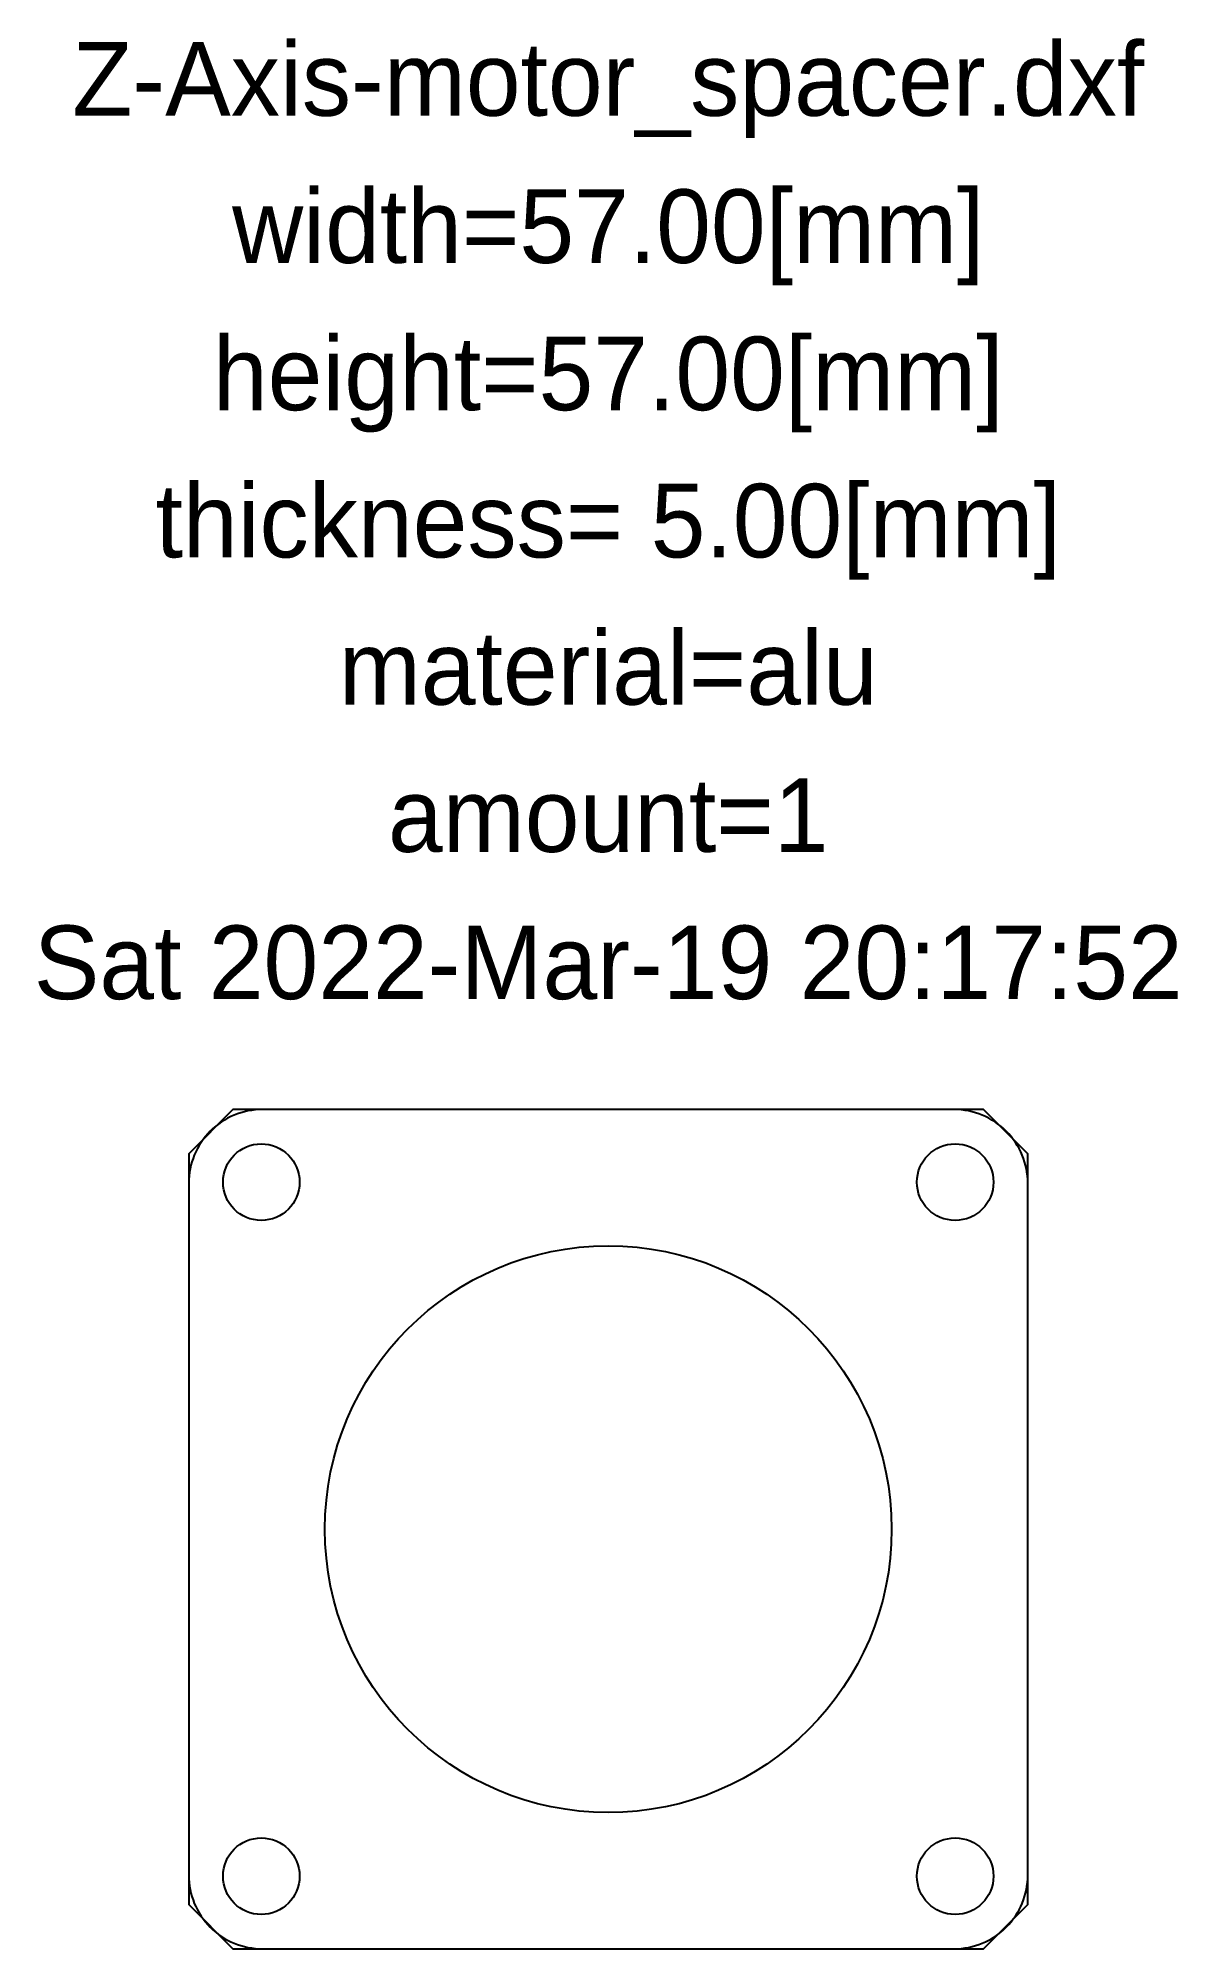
# Model space of a CAD drawing. Header units: metres. Extents: x -39 to 39, y -28 to 101.
import ezdxf
from ezdxf.enums import TextEntityAlignment as Align

# ---------------------------------------------------------------- set-up
doc = ezdxf.new("R2010")
doc.units = ezdxf.units.M
doc.layers.add('annotation', color=2, linetype='Continuous')
doc.layers.add('outline', color=2, linetype='Continuous')
doc.styles.add('LiberationSerif', font='LiberationSerif-Regular.ttf')

msp = doc.modelspace()

# ---------------------------------------------------------------- linework, layer by layer
msp.add_lwpolyline([(-23.5, -28.5), (23.5, -28.5, 0.414214), (28.5, -23.5), (28.5, 23.5, 0.414214), (23.5, 28.5), (-23.5, 28.5, 0.414214), (-28.5, 23.5), (-28.5, -23.5, 0.414214)], format="xyb", close=True)
for centre, radius in [((-23.57, 23.57), 2.6), ((23.57, 23.57), 2.6), ((0, 0), 19.25), ((-23.57, -23.57), 2.6), ((23.57, -23.57), 2.6)]:
    msp.add_circle(centre, radius)
at = {"layer": 'outline'}
msp.add_lwpolyline([(-25.5, -28.5), (25.5, -28.5), (28.5, -25.5), (28.5, 25.5), (25.5, 28.5), (-25.5, 28.5), (-28.5, 25.5), (-28.5, -25.5)], close=True, dxfattribs=at)

# ---------------------------------------------------------------- texts
at = {"layer": 'annotation', "style": 'LiberationSerif'}
for s, p in [('Z-Axis-motor_spacer.dxf', (0, 98.5)), ('width=57.00[mm]', (0, 88.5)), ('height=57.00[mm]', (0, 78.5)), ('thickness= 5.00[mm]', (0, 68.5)), ('material=alu', (0, 58.5)), ('amount=1', (0, 48.5)), ('Sat 2022-Mar-19 20:17:52', (0, 38.5))]:
    msp.add_text(s, height=5, dxfattribs=at).set_placement(p, align=Align.MIDDLE_CENTER)

doc.saveas('drawing.dxf')
